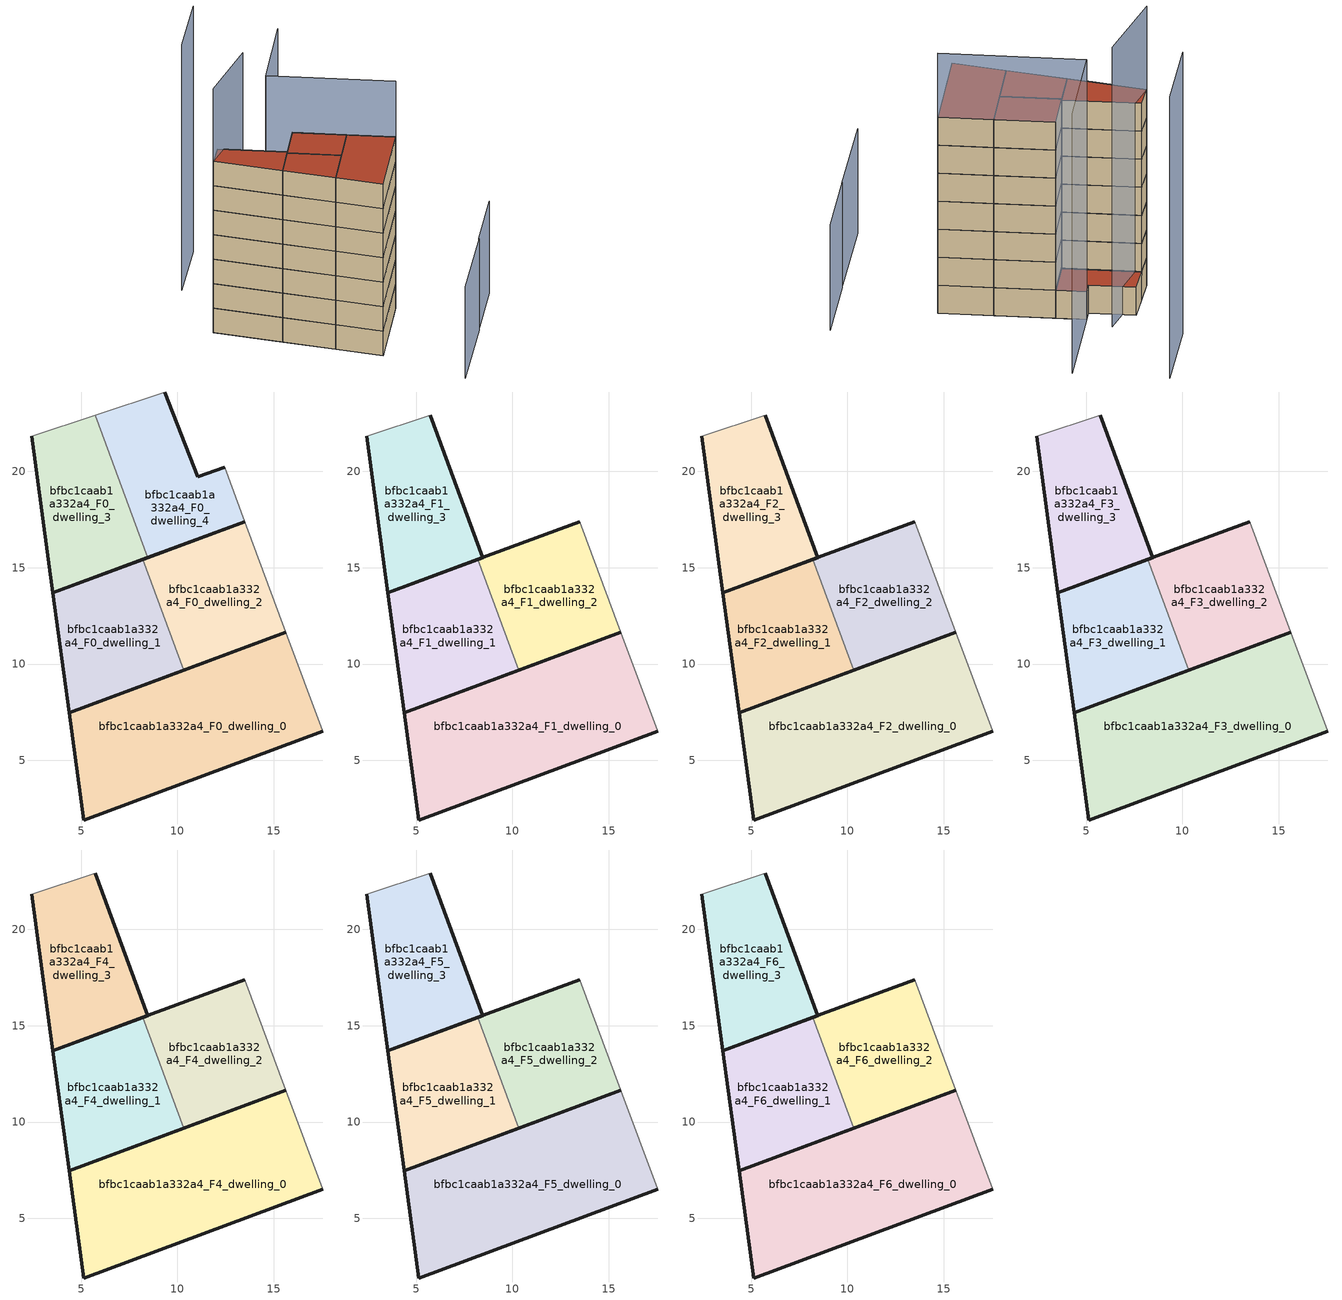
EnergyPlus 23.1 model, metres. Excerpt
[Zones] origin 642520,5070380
bfbc1caab1a332a4_F0_dwelling_0
 floor ground (EU_floor_Construction): 17.54,6.51 15.63,11.65 4.38,7.48 5.13,1.91 z0
 wall outside (EU_wall_Construction): 17.54,6.51 5.13,1.91 4.38,7.48 15.63,11.65 z0:3
 wall adiabatic (EU_wall_Construction): 15.63,11.65 17.54,6.51 z0:3
bfbc1caab1a332a4_F0_dwelling_1
 floor ground (EU_floor_Construction): 10.32,9.69 8.19,15.43 3.53,13.7 4.38,7.48 z0
 wall outside (EU_wall_Construction): 10.32,9.69 4.38,7.48 3.53,13.7 8.19,15.43 z0:3
 wall to bfbc1caab1a332a4_F0_dwelling_2 (EU_wall_Construction): 8.19,15.43 10.32,9.69 z0:3
bfbc1caab1a332a4_F0_dwelling_2
 floor ground (EU_floor_Construction): 15.63,11.65 13.49,17.39 8.19,15.43 10.32,9.69 z0
 wall outside (EU_wall_Construction): 8.19,15.43 13.49,17.39 / 15.63,11.65 10.32,9.69 z0:3
 wall adiabatic (EU_wall_Construction): 13.49,17.39 15.63,11.65 z0:3
bfbc1caab1a332a4_F0_dwelling_3
 floor ground (EU_floor_Construction): 8.46,15.53 5.72,22.92 2.44,21.82 3.53,13.7 z0
 wall outside (EU_wall_Construction): 8.46,15.53 3.53,13.7 2.44,21.82 z0:3
 wall adiabatic (EU_wall_Construction): 2.44,21.82 5.72,22.92 z0:3
 wall to bfbc1caab1a332a4_F0_dwelling_4 (EU_wall_Construction): 5.72,22.92 8.46,15.53 z0:3
bfbc1caab1a332a4_F0_dwelling_4
 floor ground (EU_floor_Construction): 13.49,17.39 12.44,20.22 11.04,19.72 9.34,24.12 5.72,22.92 8.46,15.53 z0
 wall outside (EU_wall_Construction): 13.49,17.39 8.46,15.53 / 9.34,24.12 11.04,19.72 12.44,20.22 z0:3
 wall adiabatic (EU_wall_Construction): 12.44,20.22 13.49,17.39 / 5.72,22.92 9.34,24.12 z0:3
 roof outside (EU_roof_Construction): 12.44,20.22 13.49,17.39 8.46,15.53 5.72,22.92 9.34,24.12 11.04,19.72 z3
bfbc1caab1a332a4_F1_dwelling_0
 floor to bfbc1caab1a332a4_F0_dwelling_0 (EU_floor_Construction): 17.54,6.51 15.63,11.65 4.38,7.48 5.13,1.91 z3
 wall outside (EU_wall_Construction): 17.54,6.51 5.13,1.91 4.38,7.48 15.63,11.65 z3:6
 wall adiabatic (EU_wall_Construction): 15.63,11.65 17.54,6.51 z3:6
bfbc1caab1a332a4_F1_dwelling_1
 floor to bfbc1caab1a332a4_F0_dwelling_1 (EU_floor_Construction): 10.32,9.69 8.19,15.43 3.53,13.7 4.38,7.48 z3
 wall outside (EU_wall_Construction): 10.32,9.69 4.38,7.48 3.53,13.7 8.19,15.43 z3:6
 wall to bfbc1caab1a332a4_F1_dwelling_2 (EU_wall_Construction): 8.19,15.43 10.32,9.69 z3:6
bfbc1caab1a332a4_F1_dwelling_2
 floor to bfbc1caab1a332a4_F0_dwelling_2 (EU_floor_Construction): 15.63,11.65 13.49,17.39 8.19,15.43 10.32,9.69 z3
 wall outside (EU_wall_Construction): 8.19,15.43 13.49,17.39 / 15.63,11.65 10.32,9.69 z3:6
 wall adiabatic (EU_wall_Construction): 13.49,17.39 15.63,11.65 z3:6
bfbc1caab1a332a4_F1_dwelling_3
 floor to bfbc1caab1a332a4_F0_dwelling_3 (EU_floor_Construction): 8.46,15.53 5.72,22.92 2.44,21.82 3.53,13.7 z3
 wall outside (EU_wall_Construction): 5.72,22.92 8.46,15.53 3.53,13.7 2.44,21.82 z3:6
 wall adiabatic (EU_wall_Construction): 2.44,21.82 5.72,22.92 z3:6
bfbc1caab1a332a4_F2_dwelling_0
 floor to bfbc1caab1a332a4_F1_dwelling_0 (EU_floor_Construction): 17.54,6.51 15.63,11.65 4.38,7.48 5.13,1.91 z6
 wall outside (EU_wall_Construction): 17.54,6.51 5.13,1.91 4.38,7.48 15.63,11.65 z6:9
 wall adiabatic (EU_wall_Construction): 15.63,11.65 17.54,6.51 z6:9
bfbc1caab1a332a4_F2_dwelling_1
 floor to bfbc1caab1a332a4_F1_dwelling_1 (EU_floor_Construction): 10.32,9.69 8.19,15.43 3.53,13.7 4.38,7.48 z6
 wall outside (EU_wall_Construction): 10.32,9.69 4.38,7.48 3.53,13.7 8.19,15.43 z6:9
 wall to bfbc1caab1a332a4_F2_dwelling_2 (EU_wall_Construction): 8.19,15.43 10.32,9.69 z6:9
bfbc1caab1a332a4_F2_dwelling_2
 floor to bfbc1caab1a332a4_F1_dwelling_2 (EU_floor_Construction): 15.63,11.65 13.49,17.39 8.19,15.43 10.32,9.69 z6
 wall outside (EU_wall_Construction): 8.19,15.43 13.49,17.39 / 15.63,11.65 10.32,9.69 z6:9
 wall adiabatic (EU_wall_Construction): 13.49,17.39 15.63,11.65 z6:9
bfbc1caab1a332a4_F2_dwelling_3
 floor to bfbc1caab1a332a4_F1_dwelling_3 (EU_floor_Construction): 8.46,15.53 5.72,22.92 2.44,21.82 3.53,13.7 z6
 wall outside (EU_wall_Construction): 5.72,22.92 8.46,15.53 3.53,13.7 2.44,21.82 z6:9
 wall adiabatic (EU_wall_Construction): 2.44,21.82 5.72,22.92 z6:9
bfbc1caab1a332a4_F3_dwelling_0
 floor to bfbc1caab1a332a4_F2_dwelling_0 (EU_floor_Construction): 17.54,6.51 15.63,11.65 4.38,7.48 5.13,1.91 z9
 wall outside (EU_wall_Construction): 17.54,6.51 5.13,1.91 4.38,7.48 15.63,11.65 z9:12
 wall adiabatic (EU_wall_Construction): 15.63,11.65 17.54,6.51 z9:12
bfbc1caab1a332a4_F3_dwelling_1
 floor to bfbc1caab1a332a4_F2_dwelling_1 (EU_floor_Construction): 10.32,9.69 8.19,15.43 3.53,13.7 4.38,7.48 z9
 wall outside (EU_wall_Construction): 10.32,9.69 4.38,7.48 3.53,13.7 8.19,15.43 z9:12
 wall to bfbc1caab1a332a4_F3_dwelling_2 (EU_wall_Construction): 8.19,15.43 10.32,9.69 z9:12
bfbc1caab1a332a4_F3_dwelling_2
 floor to bfbc1caab1a332a4_F2_dwelling_2 (EU_floor_Construction): 15.63,11.65 13.49,17.39 8.19,15.43 10.32,9.69 z9
 wall outside (EU_wall_Construction): 8.19,15.43 13.49,17.39 / 15.63,11.65 10.32,9.69 z9:12
 wall adiabatic (EU_wall_Construction): 13.49,17.39 15.63,11.65 z9:12
bfbc1caab1a332a4_F3_dwelling_3
 floor to bfbc1caab1a332a4_F2_dwelling_3 (EU_floor_Construction): 8.46,15.53 5.72,22.92 2.44,21.82 3.53,13.7 z9
 wall outside (EU_wall_Construction): 5.72,22.92 8.46,15.53 3.53,13.7 2.44,21.82 z9:12
 wall adiabatic (EU_wall_Construction): 2.44,21.82 5.72,22.92 z9:12
bfbc1caab1a332a4_F4_dwelling_0
 floor to bfbc1caab1a332a4_F3_dwelling_0 (EU_floor_Construction): 17.54,6.51 15.63,11.65 4.38,7.48 5.13,1.91 z12
 wall outside (EU_wall_Construction): 17.54,6.51 5.13,1.91 4.38,7.48 15.63,11.65 z12:15
 wall adiabatic (EU_wall_Construction): 15.63,11.65 17.54,6.51 z12:15
bfbc1caab1a332a4_F4_dwelling_1
 floor to bfbc1caab1a332a4_F3_dwelling_1 (EU_floor_Construction): 10.32,9.69 8.19,15.43 3.53,13.7 4.38,7.48 z12
 wall outside (EU_wall_Construction): 10.32,9.69 4.38,7.48 3.53,13.7 8.19,15.43 z12:15
 wall to bfbc1caab1a332a4_F4_dwelling_2 (EU_wall_Construction): 8.19,15.43 10.32,9.69 z12:15
bfbc1caab1a332a4_F4_dwelling_2
 floor to bfbc1caab1a332a4_F3_dwelling_2 (EU_floor_Construction): 15.63,11.65 13.49,17.39 8.19,15.43 10.32,9.69 z12
 wall outside (EU_wall_Construction): 8.19,15.43 13.49,17.39 / 15.63,11.65 10.32,9.69 z12:15
 wall adiabatic (EU_wall_Construction): 13.49,17.39 15.63,11.65 z12:15
bfbc1caab1a332a4_F4_dwelling_3
 floor to bfbc1caab1a332a4_F3_dwelling_3 (EU_floor_Construction): 8.46,15.53 5.72,22.92 2.44,21.82 3.53,13.7 z12
 wall outside (EU_wall_Construction): 5.72,22.92 8.46,15.53 3.53,13.7 2.44,21.82 z12:15
 wall adiabatic (EU_wall_Construction): 2.44,21.82 5.72,22.92 z12:15
bfbc1caab1a332a4_F5_dwelling_0
 floor to bfbc1caab1a332a4_F4_dwelling_0 (EU_floor_Construction): 17.54,6.51 15.63,11.65 4.38,7.48 5.13,1.91 z15
 wall outside (EU_wall_Construction): 17.54,6.51 5.13,1.91 4.38,7.48 15.63,11.65 z15:18
 wall adiabatic (EU_wall_Construction): 15.63,11.65 17.54,6.51 z15:18
bfbc1caab1a332a4_F5_dwelling_1
 floor to bfbc1caab1a332a4_F4_dwelling_1 (EU_floor_Construction): 10.32,9.69 8.19,15.43 3.53,13.7 4.38,7.48 z15
 wall outside (EU_wall_Construction): 10.32,9.69 4.38,7.48 3.53,13.7 8.19,15.43 z15:18
 wall to bfbc1caab1a332a4_F5_dwelling_2 (EU_wall_Construction): 8.19,15.43 10.32,9.69 z15:18
bfbc1caab1a332a4_F5_dwelling_2
 floor to bfbc1caab1a332a4_F4_dwelling_2 (EU_floor_Construction): 15.63,11.65 13.49,17.39 8.19,15.43 10.32,9.69 z15
 wall outside (EU_wall_Construction): 8.19,15.43 13.49,17.39 / 15.63,11.65 10.32,9.69 z15:18
 wall adiabatic (EU_wall_Construction): 13.49,17.39 15.63,11.65 z15:18
bfbc1caab1a332a4_F5_dwelling_3
 floor to bfbc1caab1a332a4_F4_dwelling_3 (EU_floor_Construction): 8.46,15.53 5.72,22.92 2.44,21.82 3.53,13.7 z15
 wall outside (EU_wall_Construction): 5.72,22.92 8.46,15.53 3.53,13.7 2.44,21.82 z15:18
 wall adiabatic (EU_wall_Construction): 2.44,21.82 5.72,22.92 z15:18
bfbc1caab1a332a4_F6_dwelling_0
 floor to bfbc1caab1a332a4_F5_dwelling_0 (EU_floor_Construction): 17.54,6.51 15.63,11.65 4.38,7.48 5.13,1.91 z18
 wall outside (EU_wall_Construction): 17.54,6.51 5.13,1.91 4.38,7.48 15.63,11.65 z18:21
 wall adiabatic (EU_wall_Construction): 15.63,11.65 17.54,6.51 z18:21
 roof outside (EU_roof_Construction): 15.63,11.65 17.54,6.51 5.13,1.91 4.38,7.48 z21
bfbc1caab1a332a4_F6_dwelling_1
 floor to bfbc1caab1a332a4_F5_dwelling_1 (EU_floor_Construction): 10.32,9.69 8.19,15.43 3.53,13.7 4.38,7.48 z18
 wall outside (EU_wall_Construction): 10.32,9.69 4.38,7.48 3.53,13.7 8.19,15.43 z18:21
 wall to bfbc1caab1a332a4_F6_dwelling_2 (EU_wall_Construction): 8.19,15.43 10.32,9.69 z18:21
 roof outside (EU_roof_Construction): 8.19,15.43 10.32,9.69 4.38,7.48 3.53,13.7 z21
bfbc1caab1a332a4_F6_dwelling_2
 floor to bfbc1caab1a332a4_F5_dwelling_2 (EU_floor_Construction): 15.63,11.65 13.49,17.39 8.19,15.43 10.32,9.69 z18
 wall outside (EU_wall_Construction): 8.19,15.43 13.49,17.39 / 15.63,11.65 10.32,9.69 z18:21
 wall adiabatic (EU_wall_Construction): 13.49,17.39 15.63,11.65 z18:21
 roof outside (EU_roof_Construction): 13.49,17.39 15.63,11.65 10.32,9.69 8.19,15.43 z21
bfbc1caab1a332a4_F6_dwelling_3
 floor to bfbc1caab1a332a4_F5_dwelling_3 (EU_floor_Construction): 8.46,15.53 5.72,22.92 2.44,21.82 3.53,13.7 z18
 wall outside (EU_wall_Construction): 5.72,22.92 8.46,15.53 3.53,13.7 2.44,21.82 z18:21
 wall adiabatic (EU_wall_Construction): 2.44,21.82 5.72,22.92 z18:21
 roof outside (EU_roof_Construction): 5.72,22.92 8.46,15.53 3.53,13.7 2.44,21.82 z21
shading: 3.71,-9.04 16.24,-4.6 z0:11.2; 16.15,-4.59 25.86,-1.1 z0:11.3; 17.5,6.48 12.44,20.22 / 12.44,20.22 24.65,24.72 z0:27.8; 12.81,23.23 2.44,21.82 z0:29.9; 21.45,33.72 11.3,30.13 z0:30.1
[Building]
EU S2 Campaign: North Axis=0; Terrain=City; Solar Distribution=FullExterior
[Site:Location]
Lyon-Bron: Latitude=45.75; Longitude=5; Time Zone=1; Elevation=198
[SizingPeriod:WeatherFileDays]
AnnualSizingPeriod: Begin Month=1; Begin Day of Month=1; End Month=12; End Day of Month=31; Day of Week for Start Day=Monday; Use Weather File Daylight Saving Period=No; Use Weather File Rain and Snow Indicators=No
[MATERIAL]
EU_InternalMass_Material: Roughness=MediumRough; Thickness=0.1; Conductivity=1; Density=1800; Specific Heat=900; Thermal Absorptance=0.9; Solar Absorptance=0.7; Visible Absorptance=0.7
[MATERIAL:NOMASS] Roughness=MediumRough; Thermal Absorptance=0.9; Solar Absorptance=0.7; Visible Absorptance=0.7
Name | Thermal Resistance
EU_wall_NoMass | 0.776494
EU_roof_NoMass | 0.486893
EU_floor_NoMass | 0.421597
[CONSTRUCTION]
EU_wall_Construction: EU_wall_NoMass
EU_roof_Construction: EU_roof_NoMass
EU_floor_Construction: EU_floor_NoMass
EU_InternalMass_Construction: EU_InternalMass_Material
[ZONE] Type=1; Multiplier=1; Ceiling Height=autocalculate; Floor Area=autocalculate; Part of Total Floor Area=Yes
Name | Volume
bfbc1caab1a332a4_F0_dwelling_0; bfbc1caab1a332a4_F1_dwelling_0; bfbc1caab1a332a4_F2_dwelling_0; bfbc1caab1a332a4_F3_dwelling_0; bfbc1caab1a332a4_F4_dwelling_0; bfbc1caab1a332a4_F5_dwelling_0; bfbc1caab1a332a4_F6_dwelling_0 | 207.841
bfbc1caab1a332a4_F0_dwelling_1 | 103.909
bfbc1caab1a332a4_F1_dwelling_1; bfbc1caab1a332a4_F2_dwelling_1; bfbc1caab1a332a4_F3_dwelling_1; bfbc1caab1a332a4_F4_dwelling_1; bfbc1caab1a332a4_F5_dwelling_1; bfbc1caab1a332a4_F6_dwelling_1 | 103.91
bfbc1caab1a332a4_F0_dwelling_2 | 103.911
bfbc1caab1a332a4_F1_dwelling_2; bfbc1caab1a332a4_F2_dwelling_2; bfbc1caab1a332a4_F3_dwelling_2; bfbc1caab1a332a4_F4_dwelling_2; bfbc1caab1a332a4_F5_dwelling_2; bfbc1caab1a332a4_F6_dwelling_2 | 103.912
bfbc1caab1a332a4_F0_dwelling_3; bfbc1caab1a332a4_F1_dwelling_3; bfbc1caab1a332a4_F2_dwelling_3; bfbc1caab1a332a4_F3_dwelling_3; bfbc1caab1a332a4_F4_dwelling_3; bfbc1caab1a332a4_F5_dwelling_3; bfbc1caab1a332a4_F6_dwelling_3 | 103.926
bfbc1caab1a332a4_F0_dwelling_4 | 103.902
[INTERNALMASS] Construction=EU_InternalMass_Construction
Name | Zone or ZoneList | Surface Area
bfbc1caab1a332a4_F0_dwelling_0_EU_InternalMass | bfbc1caab1a332a4_F0_dwelling_0 | 69.2805
bfbc1caab1a332a4_F0_dwelling_1_EU_InternalMass | bfbc1caab1a332a4_F0_dwelling_1 | 34.6367
bfbc1caab1a332a4_F0_dwelling_2_EU_InternalMass | bfbc1caab1a332a4_F0_dwelling_2 | 34.6373
bfbc1caab1a332a4_F0_dwelling_3_EU_InternalMass | bfbc1caab1a332a4_F0_dwelling_3 | 34.6417
bfbc1caab1a332a4_F0_dwelling_4_EU_InternalMass | bfbc1caab1a332a4_F0_dwelling_4 | 34.6341
bfbc1caab1a332a4_F1_dwelling_0_EU_InternalMass | bfbc1caab1a332a4_F1_dwelling_0 | 51.9603
bfbc1caab1a332a4_F1_dwelling_1_EU_InternalMass | bfbc1caab1a332a4_F1_dwelling_1 | 51.9607
bfbc1caab1a332a4_F1_dwelling_2_EU_InternalMass | bfbc1caab1a332a4_F1_dwelling_2 | 51.9561
bfbc1caab1a332a4_F1_dwelling_3_EU_InternalMass | bfbc1caab1a332a4_F1_dwelling_3 | 51.962
bfbc1caab1a332a4_F2_dwelling_0_EU_InternalMass | bfbc1caab1a332a4_F2_dwelling_0 | 51.9603
bfbc1caab1a332a4_F2_dwelling_1_EU_InternalMass | bfbc1caab1a332a4_F2_dwelling_1 | 51.9607
bfbc1caab1a332a4_F2_dwelling_2_EU_InternalMass | bfbc1caab1a332a4_F2_dwelling_2 | 51.9561
bfbc1caab1a332a4_F2_dwelling_3_EU_InternalMass | bfbc1caab1a332a4_F2_dwelling_3 | 51.962
bfbc1caab1a332a4_F3_dwelling_0_EU_InternalMass | bfbc1caab1a332a4_F3_dwelling_0 | 51.9603
bfbc1caab1a332a4_F3_dwelling_1_EU_InternalMass | bfbc1caab1a332a4_F3_dwelling_1 | 51.9607
bfbc1caab1a332a4_F3_dwelling_2_EU_InternalMass | bfbc1caab1a332a4_F3_dwelling_2 | 51.9561
bfbc1caab1a332a4_F3_dwelling_3_EU_InternalMass | bfbc1caab1a332a4_F3_dwelling_3 | 51.962
bfbc1caab1a332a4_F4_dwelling_0_EU_InternalMass | bfbc1caab1a332a4_F4_dwelling_0 | 51.9603
bfbc1caab1a332a4_F4_dwelling_1_EU_InternalMass | bfbc1caab1a332a4_F4_dwelling_1 | 51.9607
bfbc1caab1a332a4_F4_dwelling_2_EU_InternalMass | bfbc1caab1a332a4_F4_dwelling_2 | 51.9561
bfbc1caab1a332a4_F4_dwelling_3_EU_InternalMass | bfbc1caab1a332a4_F4_dwelling_3 | 51.962
bfbc1caab1a332a4_F5_dwelling_0_EU_InternalMass | bfbc1caab1a332a4_F5_dwelling_0 | 51.9603
bfbc1caab1a332a4_F5_dwelling_1_EU_InternalMass | bfbc1caab1a332a4_F5_dwelling_1 | 51.9607
bfbc1caab1a332a4_F5_dwelling_2_EU_InternalMass | bfbc1caab1a332a4_F5_dwelling_2 | 51.9561
bfbc1caab1a332a4_F5_dwelling_3_EU_InternalMass | bfbc1caab1a332a4_F5_dwelling_3 | 51.962
bfbc1caab1a332a4_F6_dwelling_0_EU_InternalMass | bfbc1caab1a332a4_F6_dwelling_0 | 51.9603
bfbc1caab1a332a4_F6_dwelling_1_EU_InternalMass | bfbc1caab1a332a4_F6_dwelling_1 | 51.9607
bfbc1caab1a332a4_F6_dwelling_2_EU_InternalMass | bfbc1caab1a332a4_F6_dwelling_2 | 51.9561
bfbc1caab1a332a4_F6_dwelling_3_EU_InternalMass | bfbc1caab1a332a4_F6_dwelling_3 | 51.962
[OTHEREQUIPMENT] Fuel Type=Electricity; Design Level Calculation Method=Watts/Area; Power per Zone Floor Area=1; Fraction Latent=0; Fraction Radiant=0; Fraction Lost=0; Carbon Dioxide Generation Rate=0; EndUse Subcategory=EU_Step8_InternalGains
Name | Zone or ZoneList or Space or SpaceList | Schedule
EU_Step8_InternalGain_bfbc1caab1a332a4_F0_dwelling_0_f000 | bfbc1caab1a332a4_F0_dwelling_0 | EU_Step8_GainSchedule_bfbc1caab1a332a4_F0_dwelling_0_f000
EU_Step8_InternalGain_bfbc1caab1a332a4_F0_dwelling_1_f000 | bfbc1caab1a332a4_F0_dwelling_1 | EU_Step8_GainSchedule_bfbc1caab1a332a4_F0_dwelling_1_f000
EU_Step8_InternalGain_bfbc1caab1a332a4_F0_dwelling_2_f000 | bfbc1caab1a332a4_F0_dwelling_2 | EU_Step8_GainSchedule_bfbc1caab1a332a4_F0_dwelling_2_f000
EU_Step8_InternalGain_bfbc1caab1a332a4_F0_dwelling_3_f000 | bfbc1caab1a332a4_F0_dwelling_3 | EU_Step8_GainSchedule_bfbc1caab1a332a4_F0_dwelling_3_f000
EU_Step8_InternalGain_bfbc1caab1a332a4_F0_dwelling_4_f000 | bfbc1caab1a332a4_F0_dwelling_4 | EU_Step8_GainSchedule_bfbc1caab1a332a4_F0_dwelling_4_f000
EU_Step8_InternalGain_bfbc1caab1a332a4_F1_dwelling_0_f000 | bfbc1caab1a332a4_F1_dwelling_0 | EU_Step8_GainSchedule_bfbc1caab1a332a4_F1_dwelling_0_f000
EU_Step8_InternalGain_bfbc1caab1a332a4_F1_dwelling_1_f000 | bfbc1caab1a332a4_F1_dwelling_1 | EU_Step8_GainSchedule_bfbc1caab1a332a4_F1_dwelling_1_f000
EU_Step8_InternalGain_bfbc1caab1a332a4_F1_dwelling_2_f000 | bfbc1caab1a332a4_F1_dwelling_2 | EU_Step8_GainSchedule_bfbc1caab1a332a4_F1_dwelling_2_f000
EU_Step8_InternalGain_bfbc1caab1a332a4_F1_dwelling_3_f000 | bfbc1caab1a332a4_F1_dwelling_3 | EU_Step8_GainSchedule_bfbc1caab1a332a4_F1_dwelling_3_f000
EU_Step8_InternalGain_bfbc1caab1a332a4_F2_dwelling_0_f000 | bfbc1caab1a332a4_F2_dwelling_0 | EU_Step8_GainSchedule_bfbc1caab1a332a4_F2_dwelling_0_f000
EU_Step8_InternalGain_bfbc1caab1a332a4_F2_dwelling_1_f000 | bfbc1caab1a332a4_F2_dwelling_1 | EU_Step8_GainSchedule_bfbc1caab1a332a4_F2_dwelling_1_f000
EU_Step8_InternalGain_bfbc1caab1a332a4_F2_dwelling_2_f000 | bfbc1caab1a332a4_F2_dwelling_2 | EU_Step8_GainSchedule_bfbc1caab1a332a4_F2_dwelling_2_f000
EU_Step8_InternalGain_bfbc1caab1a332a4_F2_dwelling_3_f000 | bfbc1caab1a332a4_F2_dwelling_3 | EU_Step8_GainSchedule_bfbc1caab1a332a4_F2_dwelling_3_f000
EU_Step8_InternalGain_bfbc1caab1a332a4_F3_dwelling_0_f000 | bfbc1caab1a332a4_F3_dwelling_0 | EU_Step8_GainSchedule_bfbc1caab1a332a4_F3_dwelling_0_f000
EU_Step8_InternalGain_bfbc1caab1a332a4_F3_dwelling_1_f000 | bfbc1caab1a332a4_F3_dwelling_1 | EU_Step8_GainSchedule_bfbc1caab1a332a4_F3_dwelling_1_f000
EU_Step8_InternalGain_bfbc1caab1a332a4_F3_dwelling_2_f000 | bfbc1caab1a332a4_F3_dwelling_2 | EU_Step8_GainSchedule_bfbc1caab1a332a4_F3_dwelling_2_f000
EU_Step8_InternalGain_bfbc1caab1a332a4_F3_dwelling_3_f000 | bfbc1caab1a332a4_F3_dwelling_3 | EU_Step8_GainSchedule_bfbc1caab1a332a4_F3_dwelling_3_f000
EU_Step8_InternalGain_bfbc1caab1a332a4_F4_dwelling_0_f000 | bfbc1caab1a332a4_F4_dwelling_0 | EU_Step8_GainSchedule_bfbc1caab1a332a4_F4_dwelling_0_f000
EU_Step8_InternalGain_bfbc1caab1a332a4_F4_dwelling_1_f000 | bfbc1caab1a332a4_F4_dwelling_1 | EU_Step8_GainSchedule_bfbc1caab1a332a4_F4_dwelling_1_f000
EU_Step8_InternalGain_bfbc1caab1a332a4_F4_dwelling_2_f000 | bfbc1caab1a332a4_F4_dwelling_2 | EU_Step8_GainSchedule_bfbc1caab1a332a4_F4_dwelling_2_f000
EU_Step8_InternalGain_bfbc1caab1a332a4_F4_dwelling_3_f000 | bfbc1caab1a332a4_F4_dwelling_3 | EU_Step8_GainSchedule_bfbc1caab1a332a4_F4_dwelling_3_f000
EU_Step8_InternalGain_bfbc1caab1a332a4_F5_dwelling_0_f000 | bfbc1caab1a332a4_F5_dwelling_0 | EU_Step8_GainSchedule_bfbc1caab1a332a4_F5_dwelling_0_f000
EU_Step8_InternalGain_bfbc1caab1a332a4_F5_dwelling_1_f000 | bfbc1caab1a332a4_F5_dwelling_1 | EU_Step8_GainSchedule_bfbc1caab1a332a4_F5_dwelling_1_f000
EU_Step8_InternalGain_bfbc1caab1a332a4_F5_dwelling_2_f000 | bfbc1caab1a332a4_F5_dwelling_2 | EU_Step8_GainSchedule_bfbc1caab1a332a4_F5_dwelling_2_f000
EU_Step8_InternalGain_bfbc1caab1a332a4_F5_dwelling_3_f000 | bfbc1caab1a332a4_F5_dwelling_3 | EU_Step8_GainSchedule_bfbc1caab1a332a4_F5_dwelling_3_f000
EU_Step8_InternalGain_bfbc1caab1a332a4_F6_dwelling_0_f000 | bfbc1caab1a332a4_F6_dwelling_0 | EU_Step8_GainSchedule_bfbc1caab1a332a4_F6_dwelling_0_f000
EU_Step8_InternalGain_bfbc1caab1a332a4_F6_dwelling_1_f000 | bfbc1caab1a332a4_F6_dwelling_1 | EU_Step8_GainSchedule_bfbc1caab1a332a4_F6_dwelling_1_f000
EU_Step8_InternalGain_bfbc1caab1a332a4_F6_dwelling_2_f000 | bfbc1caab1a332a4_F6_dwelling_2 | EU_Step8_GainSchedule_bfbc1caab1a332a4_F6_dwelling_2_f000
EU_Step8_InternalGain_bfbc1caab1a332a4_F6_dwelling_3_f000 | bfbc1caab1a332a4_F6_dwelling_3 | EU_Step8_GainSchedule_bfbc1caab1a332a4_F6_dwelling_3_f000
[ZONEVENTILATION:DESIGNFLOWRATE] Schedule=EU_AlwaysOn; Design Flow Rate Calculation Method=AirChanges/Hour; Air Changes per Hour=0.693814; Ventilation Type=Natural; Fan Pressure Rise=0; Fan Total Efficiency=1; Constant Term Coefficient=1; Temperature Term Coefficient=0; Velocity Term Coefficient=0; Velocity Squared Term Coefficient=0; Minimum Indoor Temperature=-100; Maximum Indoor Temperature=100; Delta Temperature=-100; Minimum Outdoor Temperature=-100; Maximum Outdoor Temperature=100; Maximum Wind Speed=40
Name | Zone or ZoneList or Space or SpaceList
EU_ConstantAir_bfbc1caab1a332a4_F0_dwelling_0 | bfbc1caab1a332a4_F0_dwelling_0
EU_ConstantAir_bfbc1caab1a332a4_F0_dwelling_1 | bfbc1caab1a332a4_F0_dwelling_1
EU_ConstantAir_bfbc1caab1a332a4_F0_dwelling_2 | bfbc1caab1a332a4_F0_dwelling_2
EU_ConstantAir_bfbc1caab1a332a4_F0_dwelling_3 | bfbc1caab1a332a4_F0_dwelling_3
EU_ConstantAir_bfbc1caab1a332a4_F0_dwelling_4 | bfbc1caab1a332a4_F0_dwelling_4
EU_ConstantAir_bfbc1caab1a332a4_F1_dwelling_0 | bfbc1caab1a332a4_F1_dwelling_0
EU_ConstantAir_bfbc1caab1a332a4_F1_dwelling_1 | bfbc1caab1a332a4_F1_dwelling_1
EU_ConstantAir_bfbc1caab1a332a4_F1_dwelling_2 | bfbc1caab1a332a4_F1_dwelling_2
EU_ConstantAir_bfbc1caab1a332a4_F1_dwelling_3 | bfbc1caab1a332a4_F1_dwelling_3
EU_ConstantAir_bfbc1caab1a332a4_F2_dwelling_0 | bfbc1caab1a332a4_F2_dwelling_0
EU_ConstantAir_bfbc1caab1a332a4_F2_dwelling_1 | bfbc1caab1a332a4_F2_dwelling_1
EU_ConstantAir_bfbc1caab1a332a4_F2_dwelling_2 | bfbc1caab1a332a4_F2_dwelling_2
EU_ConstantAir_bfbc1caab1a332a4_F2_dwelling_3 | bfbc1caab1a332a4_F2_dwelling_3
EU_ConstantAir_bfbc1caab1a332a4_F3_dwelling_0 | bfbc1caab1a332a4_F3_dwelling_0
EU_ConstantAir_bfbc1caab1a332a4_F3_dwelling_1 | bfbc1caab1a332a4_F3_dwelling_1
EU_ConstantAir_bfbc1caab1a332a4_F3_dwelling_2 | bfbc1caab1a332a4_F3_dwelling_2
EU_ConstantAir_bfbc1caab1a332a4_F3_dwelling_3 | bfbc1caab1a332a4_F3_dwelling_3
EU_ConstantAir_bfbc1caab1a332a4_F4_dwelling_0 | bfbc1caab1a332a4_F4_dwelling_0
EU_ConstantAir_bfbc1caab1a332a4_F4_dwelling_1 | bfbc1caab1a332a4_F4_dwelling_1
EU_ConstantAir_bfbc1caab1a332a4_F4_dwelling_2 | bfbc1caab1a332a4_F4_dwelling_2
EU_ConstantAir_bfbc1caab1a332a4_F4_dwelling_3 | bfbc1caab1a332a4_F4_dwelling_3
EU_ConstantAir_bfbc1caab1a332a4_F5_dwelling_0 | bfbc1caab1a332a4_F5_dwelling_0
EU_ConstantAir_bfbc1caab1a332a4_F5_dwelling_1 | bfbc1caab1a332a4_F5_dwelling_1
EU_ConstantAir_bfbc1caab1a332a4_F5_dwelling_2 | bfbc1caab1a332a4_F5_dwelling_2
EU_ConstantAir_bfbc1caab1a332a4_F5_dwelling_3 | bfbc1caab1a332a4_F5_dwelling_3
EU_ConstantAir_bfbc1caab1a332a4_F6_dwelling_0 | bfbc1caab1a332a4_F6_dwelling_0
EU_ConstantAir_bfbc1caab1a332a4_F6_dwelling_1 | bfbc1caab1a332a4_F6_dwelling_1
EU_ConstantAir_bfbc1caab1a332a4_F6_dwelling_2 | bfbc1caab1a332a4_F6_dwelling_2
EU_ConstantAir_bfbc1caab1a332a4_F6_dwelling_3 | bfbc1caab1a332a4_F6_dwelling_3
[HVACTEMPLATE:THERMOSTAT] Constant Heating Setpoint=20; Constant Cooling Setpoint=50
EU_HeatOnly_bfbc1caab1a332a4_F0_dwelling_0; EU_HeatOnly_bfbc1caab1a332a4_F0_dwelling_1; EU_HeatOnly_bfbc1caab1a332a4_F0_dwelling_2; EU_HeatOnly_bfbc1caab1a332a4_F0_dwelling_3; EU_HeatOnly_bfbc1caab1a332a4_F0_dwelling_4; EU_HeatOnly_bfbc1caab1a332a4_F1_dwelling_0; EU_HeatOnly_bfbc1caab1a332a4_F1_dwelling_1; EU_HeatOnly_bfbc1caab1a332a4_F1_dwelling_2; EU_HeatOnly_bfbc1caab1a332a4_F1_dwelling_3; EU_HeatOnly_bfbc1caab1a332a4_F2_dwelling_0; EU_HeatOnly_bfbc1caab1a332a4_F2_dwelling_1; EU_HeatOnly_bfbc1caab1a332a4_F2_dwelling_2; EU_HeatOnly_bfbc1caab1a332a4_F2_dwelling_3; EU_HeatOnly_bfbc1caab1a332a4_F3_dwelling_0; EU_HeatOnly_bfbc1caab1a332a4_F3_dwelling_1; EU_HeatOnly_bfbc1caab1a332a4_F3_dwelling_2; EU_HeatOnly_bfbc1caab1a332a4_F3_dwelling_3; EU_HeatOnly_bfbc1caab1a332a4_F4_dwelling_0; EU_HeatOnly_bfbc1caab1a332a4_F4_dwelling_1; EU_HeatOnly_bfbc1caab1a332a4_F4_dwelling_2; EU_HeatOnly_bfbc1caab1a332a4_F4_dwelling_3; EU_HeatOnly_bfbc1caab1a332a4_F5_dwelling_0; EU_HeatOnly_bfbc1caab1a332a4_F5_dwelling_1; EU_HeatOnly_bfbc1caab1a332a4_F5_dwelling_2; EU_HeatOnly_bfbc1caab1a332a4_F5_dwelling_3; EU_HeatOnly_bfbc1caab1a332a4_F6_dwelling_0; EU_HeatOnly_bfbc1caab1a332a4_F6_dwelling_1; EU_HeatOnly_bfbc1caab1a332a4_F6_dwelling_2; EU_HeatOnly_bfbc1caab1a332a4_F6_dwelling_3
[HVACTEMPLATE:ZONE:IDEALLOADSAIRSYSTEM] System Availability Schedule=EU_AlwaysOn; Maximum Heating Supply Air Temperature=50; Minimum Cooling Supply Air Temperature=13; Maximum Heating Supply Air Humidity Ratio=0.0156; Minimum Cooling Supply Air Humidity Ratio=0.0077; Heating Limit=NoLimit; Cooling Limit=NoLimit; Heating Availability Schedule=EU_AlwaysOn; Cooling Availability Schedule=EU_CoolingOff; Dehumidification Control Type=ConstantSensibleHeatRatio; Cooling Sensible Heat Ratio=0.7; Dehumidification Setpoint=60; Humidification Control Type=None; Humidification Setpoint=30; Outdoor Air Method=None; Outdoor Air Flow Rate per Person=0.00944; Outdoor Air Flow Rate per Zone Floor Area=0; Outdoor Air Flow Rate per Zone=0; Demand Controlled Ventilation Type=None; Outdoor Air Economizer Type=NoEconomizer; Heat Recovery Type=None; Sensible Heat Recovery Effectiveness=0.7; Latent Heat Recovery Effectiveness=0.65
Name | Template Thermostat
bfbc1caab1a332a4_F0_dwelling_0 | EU_HeatOnly_bfbc1caab1a332a4_F0_dwelling_0
bfbc1caab1a332a4_F0_dwelling_1 | EU_HeatOnly_bfbc1caab1a332a4_F0_dwelling_1
bfbc1caab1a332a4_F0_dwelling_2 | EU_HeatOnly_bfbc1caab1a332a4_F0_dwelling_2
bfbc1caab1a332a4_F0_dwelling_3 | EU_HeatOnly_bfbc1caab1a332a4_F0_dwelling_3
bfbc1caab1a332a4_F0_dwelling_4 | EU_HeatOnly_bfbc1caab1a332a4_F0_dwelling_4
bfbc1caab1a332a4_F1_dwelling_0 | EU_HeatOnly_bfbc1caab1a332a4_F1_dwelling_0
bfbc1caab1a332a4_F1_dwelling_1 | EU_HeatOnly_bfbc1caab1a332a4_F1_dwelling_1
bfbc1caab1a332a4_F1_dwelling_2 | EU_HeatOnly_bfbc1caab1a332a4_F1_dwelling_2
bfbc1caab1a332a4_F1_dwelling_3 | EU_HeatOnly_bfbc1caab1a332a4_F1_dwelling_3
bfbc1caab1a332a4_F2_dwelling_0 | EU_HeatOnly_bfbc1caab1a332a4_F2_dwelling_0
bfbc1caab1a332a4_F2_dwelling_1 | EU_HeatOnly_bfbc1caab1a332a4_F2_dwelling_1
bfbc1caab1a332a4_F2_dwelling_2 | EU_HeatOnly_bfbc1caab1a332a4_F2_dwelling_2
bfbc1caab1a332a4_F2_dwelling_3 | EU_HeatOnly_bfbc1caab1a332a4_F2_dwelling_3
bfbc1caab1a332a4_F3_dwelling_0 | EU_HeatOnly_bfbc1caab1a332a4_F3_dwelling_0
bfbc1caab1a332a4_F3_dwelling_1 | EU_HeatOnly_bfbc1caab1a332a4_F3_dwelling_1
bfbc1caab1a332a4_F3_dwelling_2 | EU_HeatOnly_bfbc1caab1a332a4_F3_dwelling_2
bfbc1caab1a332a4_F3_dwelling_3 | EU_HeatOnly_bfbc1caab1a332a4_F3_dwelling_3
bfbc1caab1a332a4_F4_dwelling_0 | EU_HeatOnly_bfbc1caab1a332a4_F4_dwelling_0
bfbc1caab1a332a4_F4_dwelling_1 | EU_HeatOnly_bfbc1caab1a332a4_F4_dwelling_1
bfbc1caab1a332a4_F4_dwelling_2 | EU_HeatOnly_bfbc1caab1a332a4_F4_dwelling_2
bfbc1caab1a332a4_F4_dwelling_3 | EU_HeatOnly_bfbc1caab1a332a4_F4_dwelling_3
bfbc1caab1a332a4_F5_dwelling_0 | EU_HeatOnly_bfbc1caab1a332a4_F5_dwelling_0
bfbc1caab1a332a4_F5_dwelling_1 | EU_HeatOnly_bfbc1caab1a332a4_F5_dwelling_1
bfbc1caab1a332a4_F5_dwelling_2 | EU_HeatOnly_bfbc1caab1a332a4_F5_dwelling_2
bfbc1caab1a332a4_F5_dwelling_3 | EU_HeatOnly_bfbc1caab1a332a4_F5_dwelling_3
bfbc1caab1a332a4_F6_dwelling_0 | EU_HeatOnly_bfbc1caab1a332a4_F6_dwelling_0
bfbc1caab1a332a4_F6_dwelling_1 | EU_HeatOnly_bfbc1caab1a332a4_F6_dwelling_1
bfbc1caab1a332a4_F6_dwelling_2 | EU_HeatOnly_bfbc1caab1a332a4_F6_dwelling_2
bfbc1caab1a332a4_F6_dwelling_3 | EU_HeatOnly_bfbc1caab1a332a4_F6_dwelling_3
[SIZING:ZONE] Zone Cooling Design Supply Air Temperature Input Method=SupplyAirTemperature; Zone Cooling Design Supply Air Temperature=13; Zone Heating Design Supply Air Temperature Input Method=SupplyAirTemperature; Zone Heating Design Supply Air Temperature=50; Zone Cooling Design Supply Air Humidity Ratio=0.008; Zone Heating Design Supply Air Humidity Ratio=0.008; Cooling Design Air Flow Method=DesignDay; Cooling Design Air Flow Rate=0; Cooling Minimum Air Flow per Zone Floor Area=0.000762; Cooling Minimum Air Flow=0; Cooling Minimum Air Flow Fraction=0.2; Heating Design Air Flow Method=DesignDay; Heating Design Air Flow Rate=0; Heating Maximum Air Flow per Zone Floor Area=0.002032; Heating Maximum Air Flow=0.141576; Heating Maximum Air Flow Fraction=0.3; Account for Dedicated Outdoor Air System=No; Dedicated Outdoor Air System Control Strategy=NeutralSupplyAir; Dedicated Outdoor Air Low Setpoint Temperature for Design=autosize; Dedicated Outdoor Air High Setpoint Temperature for Design=autosize; Zone Load Sizing Method=Sensible Load Only No Latent Load; Zone Latent Cooling Design Supply Air Humidity Ratio Input Method=HumidityRatioDifference; Zone Cooling Design Supply Air Humidity Ratio Difference=0.005; Zone Latent Heating Design Supply Air Humidity Ratio Input Method=HumidityRatioDifference; Zone Humidification Design Supply Air Humidity Ratio Difference=0.005
bfbc1caab1a332a4_F0_dwelling_0; bfbc1caab1a332a4_F0_dwelling_1; bfbc1caab1a332a4_F0_dwelling_2; bfbc1caab1a332a4_F0_dwelling_3; bfbc1caab1a332a4_F0_dwelling_4; bfbc1caab1a332a4_F1_dwelling_0; bfbc1caab1a332a4_F1_dwelling_1; bfbc1caab1a332a4_F1_dwelling_2; bfbc1caab1a332a4_F1_dwelling_3; bfbc1caab1a332a4_F2_dwelling_0; bfbc1caab1a332a4_F2_dwelling_1; bfbc1caab1a332a4_F2_dwelling_2; bfbc1caab1a332a4_F2_dwelling_3; bfbc1caab1a332a4_F3_dwelling_0; bfbc1caab1a332a4_F3_dwelling_1; bfbc1caab1a332a4_F3_dwelling_2; bfbc1caab1a332a4_F3_dwelling_3; bfbc1caab1a332a4_F4_dwelling_0; bfbc1caab1a332a4_F4_dwelling_1; bfbc1caab1a332a4_F4_dwelling_2; bfbc1caab1a332a4_F4_dwelling_3; bfbc1caab1a332a4_F5_dwelling_0; bfbc1caab1a332a4_F5_dwelling_1; bfbc1caab1a332a4_F5_dwelling_2; bfbc1caab1a332a4_F5_dwelling_3; bfbc1caab1a332a4_F6_dwelling_0; bfbc1caab1a332a4_F6_dwelling_1; bfbc1caab1a332a4_F6_dwelling_2; bfbc1caab1a332a4_F6_dwelling_3
[SCHEDULE:CONSTANT]
Name | Hourly Value
EU_AlwaysOn | 1
EU_CoolingOff | 0
[SCHEDULE:FILE] Column Number=1; Rows to Skip at Top=0; Number of Hours of Data=8760; Column Separator=Comma; Interpolate to Timestep=No; Minutes per Item=60; Adjust Schedule for Daylight Savings=Yes
Name | File
EU_Step8_GainSchedule_bfbc1caab1a332a4_F0_dwelling_0_f000 | ../../schedules/bfbc1caab1a332a4/bfbc1caab1a332a4_F0_dwelling_0_f000_gain.csv
EU_Step8_GainSchedule_bfbc1caab1a332a4_F0_dwelling_1_f000 | ../../schedules/bfbc1caab1a332a4/bfbc1caab1a332a4_F0_dwelling_1_f000_gain.csv
EU_Step8_GainSchedule_bfbc1caab1a332a4_F0_dwelling_2_f000 | ../../schedules/bfbc1caab1a332a4/bfbc1caab1a332a4_F0_dwelling_2_f000_gain.csv
EU_Step8_GainSchedule_bfbc1caab1a332a4_F0_dwelling_3_f000 | ../../schedules/bfbc1caab1a332a4/bfbc1caab1a332a4_F0_dwelling_3_f000_gain.csv
EU_Step8_GainSchedule_bfbc1caab1a332a4_F0_dwelling_4_f000 | ../../schedules/bfbc1caab1a332a4/bfbc1caab1a332a4_F0_dwelling_4_f000_gain.csv
EU_Step8_GainSchedule_bfbc1caab1a332a4_F1_dwelling_0_f000 | ../../schedules/bfbc1caab1a332a4/bfbc1caab1a332a4_F1_dwelling_0_f000_gain.csv
EU_Step8_GainSchedule_bfbc1caab1a332a4_F1_dwelling_1_f000 | ../../schedules/bfbc1caab1a332a4/bfbc1caab1a332a4_F1_dwelling_1_f000_gain.csv
EU_Step8_GainSchedule_bfbc1caab1a332a4_F1_dwelling_2_f000 | ../../schedules/bfbc1caab1a332a4/bfbc1caab1a332a4_F1_dwelling_2_f000_gain.csv
EU_Step8_GainSchedule_bfbc1caab1a332a4_F1_dwelling_3_f000 | ../../schedules/bfbc1caab1a332a4/bfbc1caab1a332a4_F1_dwelling_3_f000_gain.csv
EU_Step8_GainSchedule_bfbc1caab1a332a4_F2_dwelling_0_f000 | ../../schedules/bfbc1caab1a332a4/bfbc1caab1a332a4_F2_dwelling_0_f000_gain.csv
EU_Step8_GainSchedule_bfbc1caab1a332a4_F2_dwelling_1_f000 | ../../schedules/bfbc1caab1a332a4/bfbc1caab1a332a4_F2_dwelling_1_f000_gain.csv
EU_Step8_GainSchedule_bfbc1caab1a332a4_F2_dwelling_2_f000 | ../../schedules/bfbc1caab1a332a4/bfbc1caab1a332a4_F2_dwelling_2_f000_gain.csv
EU_Step8_GainSchedule_bfbc1caab1a332a4_F2_dwelling_3_f000 | ../../schedules/bfbc1caab1a332a4/bfbc1caab1a332a4_F2_dwelling_3_f000_gain.csv
EU_Step8_GainSchedule_bfbc1caab1a332a4_F3_dwelling_0_f000 | ../../schedules/bfbc1caab1a332a4/bfbc1caab1a332a4_F3_dwelling_0_f000_gain.csv
EU_Step8_GainSchedule_bfbc1caab1a332a4_F3_dwelling_1_f000 | ../../schedules/bfbc1caab1a332a4/bfbc1caab1a332a4_F3_dwelling_1_f000_gain.csv
EU_Step8_GainSchedule_bfbc1caab1a332a4_F3_dwelling_2_f000 | ../../schedules/bfbc1caab1a332a4/bfbc1caab1a332a4_F3_dwelling_2_f000_gain.csv
EU_Step8_GainSchedule_bfbc1caab1a332a4_F3_dwelling_3_f000 | ../../schedules/bfbc1caab1a332a4/bfbc1caab1a332a4_F3_dwelling_3_f000_gain.csv
EU_Step8_GainSchedule_bfbc1caab1a332a4_F4_dwelling_0_f000 | ../../schedules/bfbc1caab1a332a4/bfbc1caab1a332a4_F4_dwelling_0_f000_gain.csv
EU_Step8_GainSchedule_bfbc1caab1a332a4_F4_dwelling_1_f000 | ../../schedules/bfbc1caab1a332a4/bfbc1caab1a332a4_F4_dwelling_1_f000_gain.csv
EU_Step8_GainSchedule_bfbc1caab1a332a4_F4_dwelling_2_f000 | ../../schedules/bfbc1caab1a332a4/bfbc1caab1a332a4_F4_dwelling_2_f000_gain.csv
EU_Step8_GainSchedule_bfbc1caab1a332a4_F4_dwelling_3_f000 | ../../schedules/bfbc1caab1a332a4/bfbc1caab1a332a4_F4_dwelling_3_f000_gain.csv
EU_Step8_GainSchedule_bfbc1caab1a332a4_F5_dwelling_0_f000 | ../../schedules/bfbc1caab1a332a4/bfbc1caab1a332a4_F5_dwelling_0_f000_gain.csv
EU_Step8_GainSchedule_bfbc1caab1a332a4_F5_dwelling_1_f000 | ../../schedules/bfbc1caab1a332a4/bfbc1caab1a332a4_F5_dwelling_1_f000_gain.csv
EU_Step8_GainSchedule_bfbc1caab1a332a4_F5_dwelling_2_f000 | ../../schedules/bfbc1caab1a332a4/bfbc1caab1a332a4_F5_dwelling_2_f000_gain.csv
EU_Step8_GainSchedule_bfbc1caab1a332a4_F5_dwelling_3_f000 | ../../schedules/bfbc1caab1a332a4/bfbc1caab1a332a4_F5_dwelling_3_f000_gain.csv
EU_Step8_GainSchedule_bfbc1caab1a332a4_F6_dwelling_0_f000 | ../../schedules/bfbc1caab1a332a4/bfbc1caab1a332a4_F6_dwelling_0_f000_gain.csv
EU_Step8_GainSchedule_bfbc1caab1a332a4_F6_dwelling_1_f000 | ../../schedules/bfbc1caab1a332a4/bfbc1caab1a332a4_F6_dwelling_1_f000_gain.csv
EU_Step8_GainSchedule_bfbc1caab1a332a4_F6_dwelling_2_f000 | ../../schedules/bfbc1caab1a332a4/bfbc1caab1a332a4_F6_dwelling_2_f000_gain.csv
EU_Step8_GainSchedule_bfbc1caab1a332a4_F6_dwelling_3_f000 | ../../schedules/bfbc1caab1a332a4/bfbc1caab1a332a4_F6_dwelling_3_f000_gain.csv
